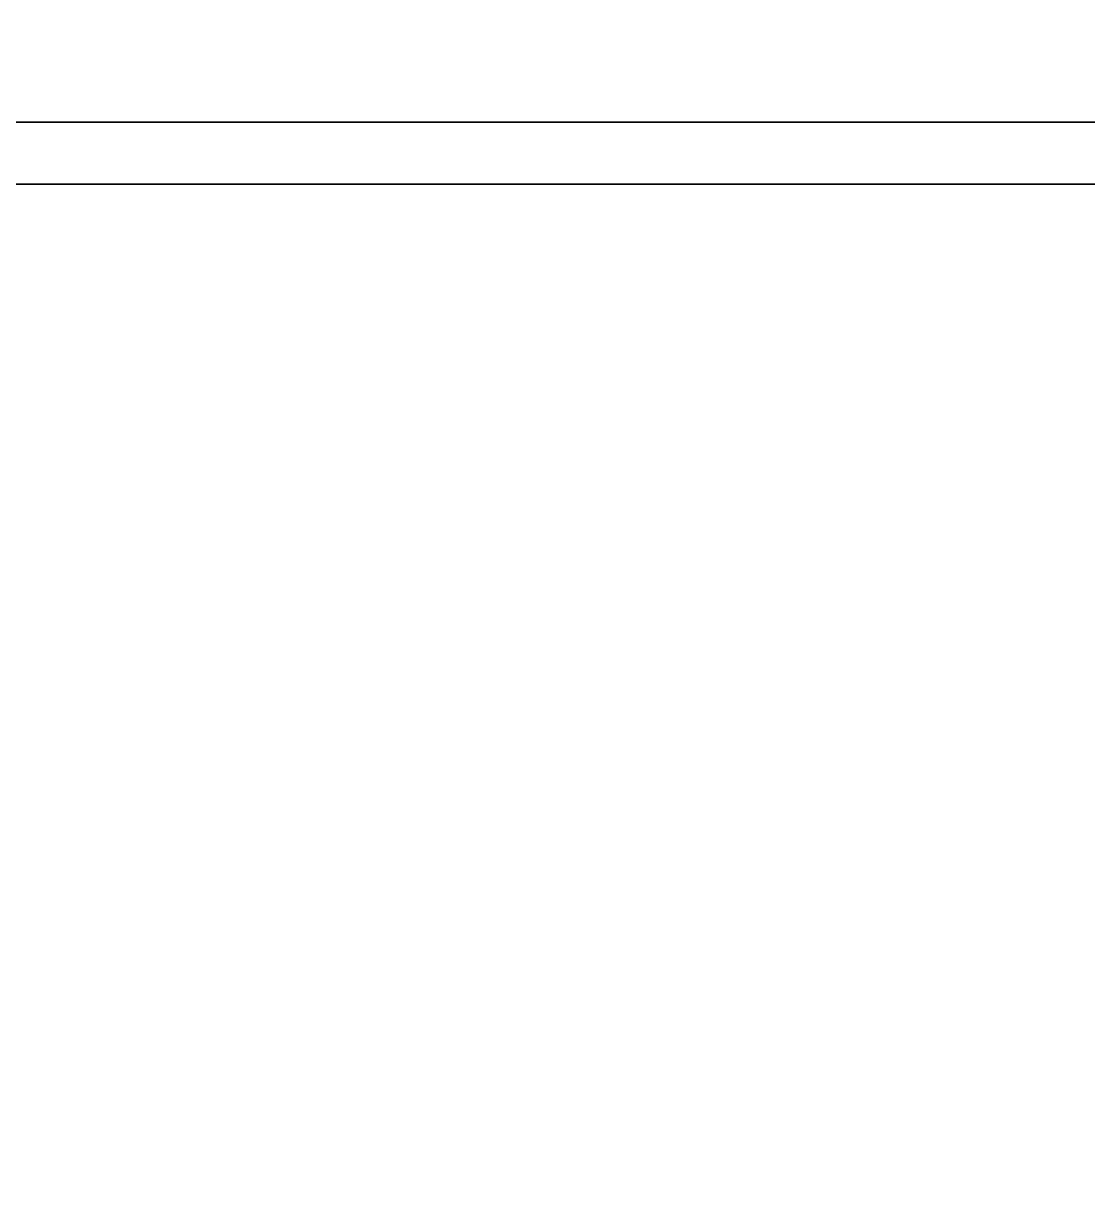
# Model space of a CAD drawing. Extents: x -150 to 2334, y -150 to 2984.
# Drawn here: x 1957.5 to 2026.1, y 626.9 to 701.8 of the extents above; entities that cross this region are included whole.
import ezdxf

# ---------------------------------------------------------------- set-up
doc = ezdxf.new("R2010")
doc.units = 0
for name, color, linetype in [('LAYER0', 7, 'CONTINUOUS'), ('LAYER278', 7, 'CONTINUOUS'), ('LAYER309', 7, 'CONTINUOUS'), ('LAYER31', 7, 'CONTINUOUS'), ('LAYER441', 7, 'CONTINUOUS'), ('LAYER446', 7, 'CONTINUOUS'), ('LAYER490', 7, 'CONTINUOUS'), ('LAYER495', 7, 'CONTINUOUS'), ('LAYER539', 7, 'CONTINUOUS'), ('LAYER544', 7, 'CONTINUOUS'), ('LAYER56', 7, 'CONTINUOUS'), ('LAYER6', 7, 'CONTINUOUS')]:
    doc.layers.add(name, color=color, linetype=linetype)

msp = doc.modelspace()

# ---------------------------------------------------------------- linework, layer by layer
at = {"layer": 'LAYER0', "invisible_edges": 1}
for points in [[(2334, 2984, -5), (-150, -150, -5), (-150, 2984, -5), (2334, 2984, -5)], [(-150, -150, -5), (2334, 2984, -5), (2334, -150, -5), (-150, -150, -5)], [(2334, -150), (-150, 2984), (-150, -150), (2334, -150)], [(-150, 2984), (2334, -150), (2334, 2984), (-150, 2984)]]:
    msp.add_3dface(points, dxfattribs=at)
at = {"layer": 'LAYER278', "invisible_edges": 1}
for points in [[(2164, 45.78802, 80), (1614, 758.458, 80), (2164, 758.458, 80), (2164, 45.78802, 80)], [(1614, 758.458, 80), (2164, 45.78802, 80), (1614, 45.78802, 80), (1614, 758.458, 80)], [(1614, 45.78802, 98), (2164, 758.458, 98), (1614, 758.458, 98), (1614, 45.78802, 98)], [(2164, 758.458, 98), (1614, 45.78802, 98), (2164, 45.78802, 98), (2164, 758.458, 98)]]:
    msp.add_3dface(points, dxfattribs=at)
at = {"layer": 'LAYER309', "invisible_edges": 1}
for points in [[(2164, 758.458, 2349), (1614, 45.78802, 2349), (2164, 45.78802, 2349), (2164, 758.458, 2349)], [(1614, 45.78802, 2349), (2164, 758.458, 2349), (1614, 758.458, 2349), (1614, 45.78802, 2349)], [(1614, 758.458, 2331), (2164, 45.78802, 2331), (1614, 45.78802, 2331), (1614, 758.458, 2331)], [(2164, 45.78802, 2331), (1614, 758.458, 2331), (2164, 758.458, 2331), (2164, 45.78802, 2331)]]:
    msp.add_3dface(points, dxfattribs=at)
at = {"layer": 'LAYER31', "invisible_edges": 1}
for points in [[(2139.4, 758.461, 1934), (1674, 45.79102, 1934), (2139.4, 45.79102, 1934), (2139.4, 758.461, 1934)], [(1674, 45.79102, 1934), (2139.4, 758.461, 1934), (1674, 758.461, 1934), (1674, 45.79102, 1934)], [(1674, 758.461, 1916), (2139.4, 45.79102, 1916), (1674, 45.79102, 1916), (1674, 758.461, 1916)], [(2139.4, 45.79102, 1916), (1674, 758.461, 1916), (2139.4, 758.461, 1916), (2139.4, 45.79102, 1916)]]:
    msp.add_3dface(points, dxfattribs=at)
at = {"layer": 'LAYER441', "invisible_edges": 1}
for points in [[(1692, 709.458, 306), (2092, 691.458, 306), (1692, 691.458, 306), (1692, 709.458, 306)], [(2092, 691.458, 306), (1692, 709.458, 306), (2092, 709.458, 306), (2092, 691.458, 306)], [(2092, 709.458, 432), (1692, 691.458, 432), (2092, 691.458, 432), (2092, 709.458, 432)], [(1692, 691.458, 432), (2092, 709.458, 432), (1692, 709.458, 432), (1692, 691.458, 432)], [(1692, 691.458, 432), (2092, 691.458, 306), (2092, 691.458, 432), (1692, 691.458, 432)], [(2092, 691.458, 306), (1692, 691.458, 432), (1692, 691.458, 306), (2092, 691.458, 306)]]:
    msp.add_3dface(points, dxfattribs=at)
at = {"layer": 'LAYER446', "invisible_edges": 1}
for points in [[(2078, 108.788, 319.5), (1706, 695.458, 319.5), (2078, 695.458, 319.5), (2078, 108.788, 319.5)], [(1706, 695.458, 319.5), (2078, 108.788, 319.5), (1706, 108.788, 319.5), (1706, 695.458, 319.5)], [(2078, 695.458, 325.5), (1706, 695.458, 319.5), (1706, 695.458, 325.5), (2078, 695.458, 325.5)], [(1706, 695.458, 319.5), (2078, 695.458, 325.5), (2078, 695.458, 319.5), (1706, 695.458, 319.5)], [(1706, 108.788, 325.5), (2078, 695.458, 325.5), (1706, 695.458, 325.5), (1706, 108.788, 325.5)], [(2078, 695.458, 325.5), (1706, 108.788, 325.5), (2078, 108.788, 325.5), (2078, 695.458, 325.5)]]:
    msp.add_3dface(points, dxfattribs=at)
at = {"layer": 'LAYER490', "invisible_edges": 1}
for points in [[(1692, 709.458, 489), (2092, 691.458, 489), (1692, 691.458, 489), (1692, 709.458, 489)], [(2092, 691.458, 489), (1692, 709.458, 489), (2092, 709.458, 489), (2092, 691.458, 489)], [(2092, 709.458, 615), (1692, 691.458, 615), (2092, 691.458, 615), (2092, 709.458, 615)], [(1692, 691.458, 615), (2092, 709.458, 615), (1692, 709.458, 615), (1692, 691.458, 615)], [(1692, 691.458, 615), (2092, 691.458, 489), (2092, 691.458, 615), (1692, 691.458, 615)], [(2092, 691.458, 489), (1692, 691.458, 615), (1692, 691.458, 489), (2092, 691.458, 489)]]:
    msp.add_3dface(points, dxfattribs=at)
at = {"layer": 'LAYER495', "invisible_edges": 1}
for points in [[(2078, 108.788, 502.5), (1706, 695.458, 502.5), (2078, 695.458, 502.5), (2078, 108.788, 502.5)], [(1706, 695.458, 502.5), (2078, 108.788, 502.5), (1706, 108.788, 502.5), (1706, 695.458, 502.5)], [(2078, 695.458, 508.5), (1706, 695.458, 502.5), (1706, 695.458, 508.5), (2078, 695.458, 508.5)], [(1706, 695.458, 502.5), (2078, 695.458, 508.5), (2078, 695.458, 502.5), (1706, 695.458, 502.5)], [(1706, 108.788, 508.5), (2078, 695.458, 508.5), (1706, 695.458, 508.5), (1706, 108.788, 508.5)], [(2078, 695.458, 508.5), (1706, 108.788, 508.5), (2078, 108.788, 508.5), (2078, 695.458, 508.5)]]:
    msp.add_3dface(points, dxfattribs=at)
at = {"layer": 'LAYER539', "invisible_edges": 1}
for points in [[(1692, 709.458, 672), (2092, 691.458, 672), (1692, 691.458, 672), (1692, 709.458, 672)], [(2092, 691.458, 672), (1692, 709.458, 672), (2092, 709.458, 672), (2092, 691.458, 672)], [(2092, 709.458, 798), (1692, 691.458, 798), (2092, 691.458, 798), (2092, 709.458, 798)], [(1692, 691.458, 798), (2092, 709.458, 798), (1692, 709.458, 798), (1692, 691.458, 798)], [(1692, 691.458, 798), (2092, 691.458, 672), (2092, 691.458, 798), (1692, 691.458, 798)], [(2092, 691.458, 672), (1692, 691.458, 798), (1692, 691.458, 672), (2092, 691.458, 672)]]:
    msp.add_3dface(points, dxfattribs=at)
at = {"layer": 'LAYER544', "invisible_edges": 1}
for points in [[(2078, 108.788, 685.5), (1706, 695.458, 685.5), (2078, 695.458, 685.5), (2078, 108.788, 685.5)], [(1706, 695.458, 685.5), (2078, 108.788, 685.5), (1706, 108.788, 685.5), (1706, 695.458, 685.5)], [(2078, 695.458, 691.5), (1706, 695.458, 685.5), (1706, 695.458, 691.5), (2078, 695.458, 691.5)], [(1706, 695.458, 685.5), (2078, 695.458, 691.5), (2078, 695.458, 685.5), (1706, 695.458, 685.5)], [(1706, 108.788, 691.5), (2078, 695.458, 691.5), (1706, 695.458, 691.5), (1706, 108.788, 691.5)], [(2078, 695.458, 691.5), (1706, 108.788, 691.5), (2078, 108.788, 691.5), (2078, 695.458, 691.5)]]:
    msp.add_3dface(points, dxfattribs=at)
at = {"layer": 'LAYER56', "invisible_edges": 1}
for points in [[(2139.4, 758.461, 296), (1674, 45.79102, 296), (2139.4, 45.79102, 296), (2139.4, 758.461, 296)], [(1674, 45.79102, 296), (2139.4, 758.461, 296), (1674, 758.461, 296), (1674, 45.79102, 296)], [(1674, 758.461, 278), (2139.4, 45.79102, 278), (1674, 45.79102, 278), (1674, 758.461, 278)], [(2139.4, 45.79102, 278), (1674, 758.461, 278), (2139.4, 758.461, 278), (2139.4, 45.79102, 278)]]:
    msp.add_3dface(points, dxfattribs=at)
at = {"layer": 'LAYER6', "invisible_edges": 1}
for points in [[(2139.4, 758.461, 866), (1674, 45.79102, 866), (2139.4, 45.79102, 866), (2139.4, 758.461, 866)], [(1674, 45.79102, 866), (2139.4, 758.461, 866), (1674, 758.461, 866), (1674, 45.79102, 866)], [(1674, 758.461, 848), (2139.4, 45.79102, 848), (1674, 45.79102, 848), (1674, 758.461, 848)], [(2139.4, 45.79102, 848), (1674, 758.461, 848), (2139.4, 758.461, 848), (2139.4, 45.79102, 848)]]:
    msp.add_3dface(points, dxfattribs=at)

doc.saveas('drawing.dxf')
